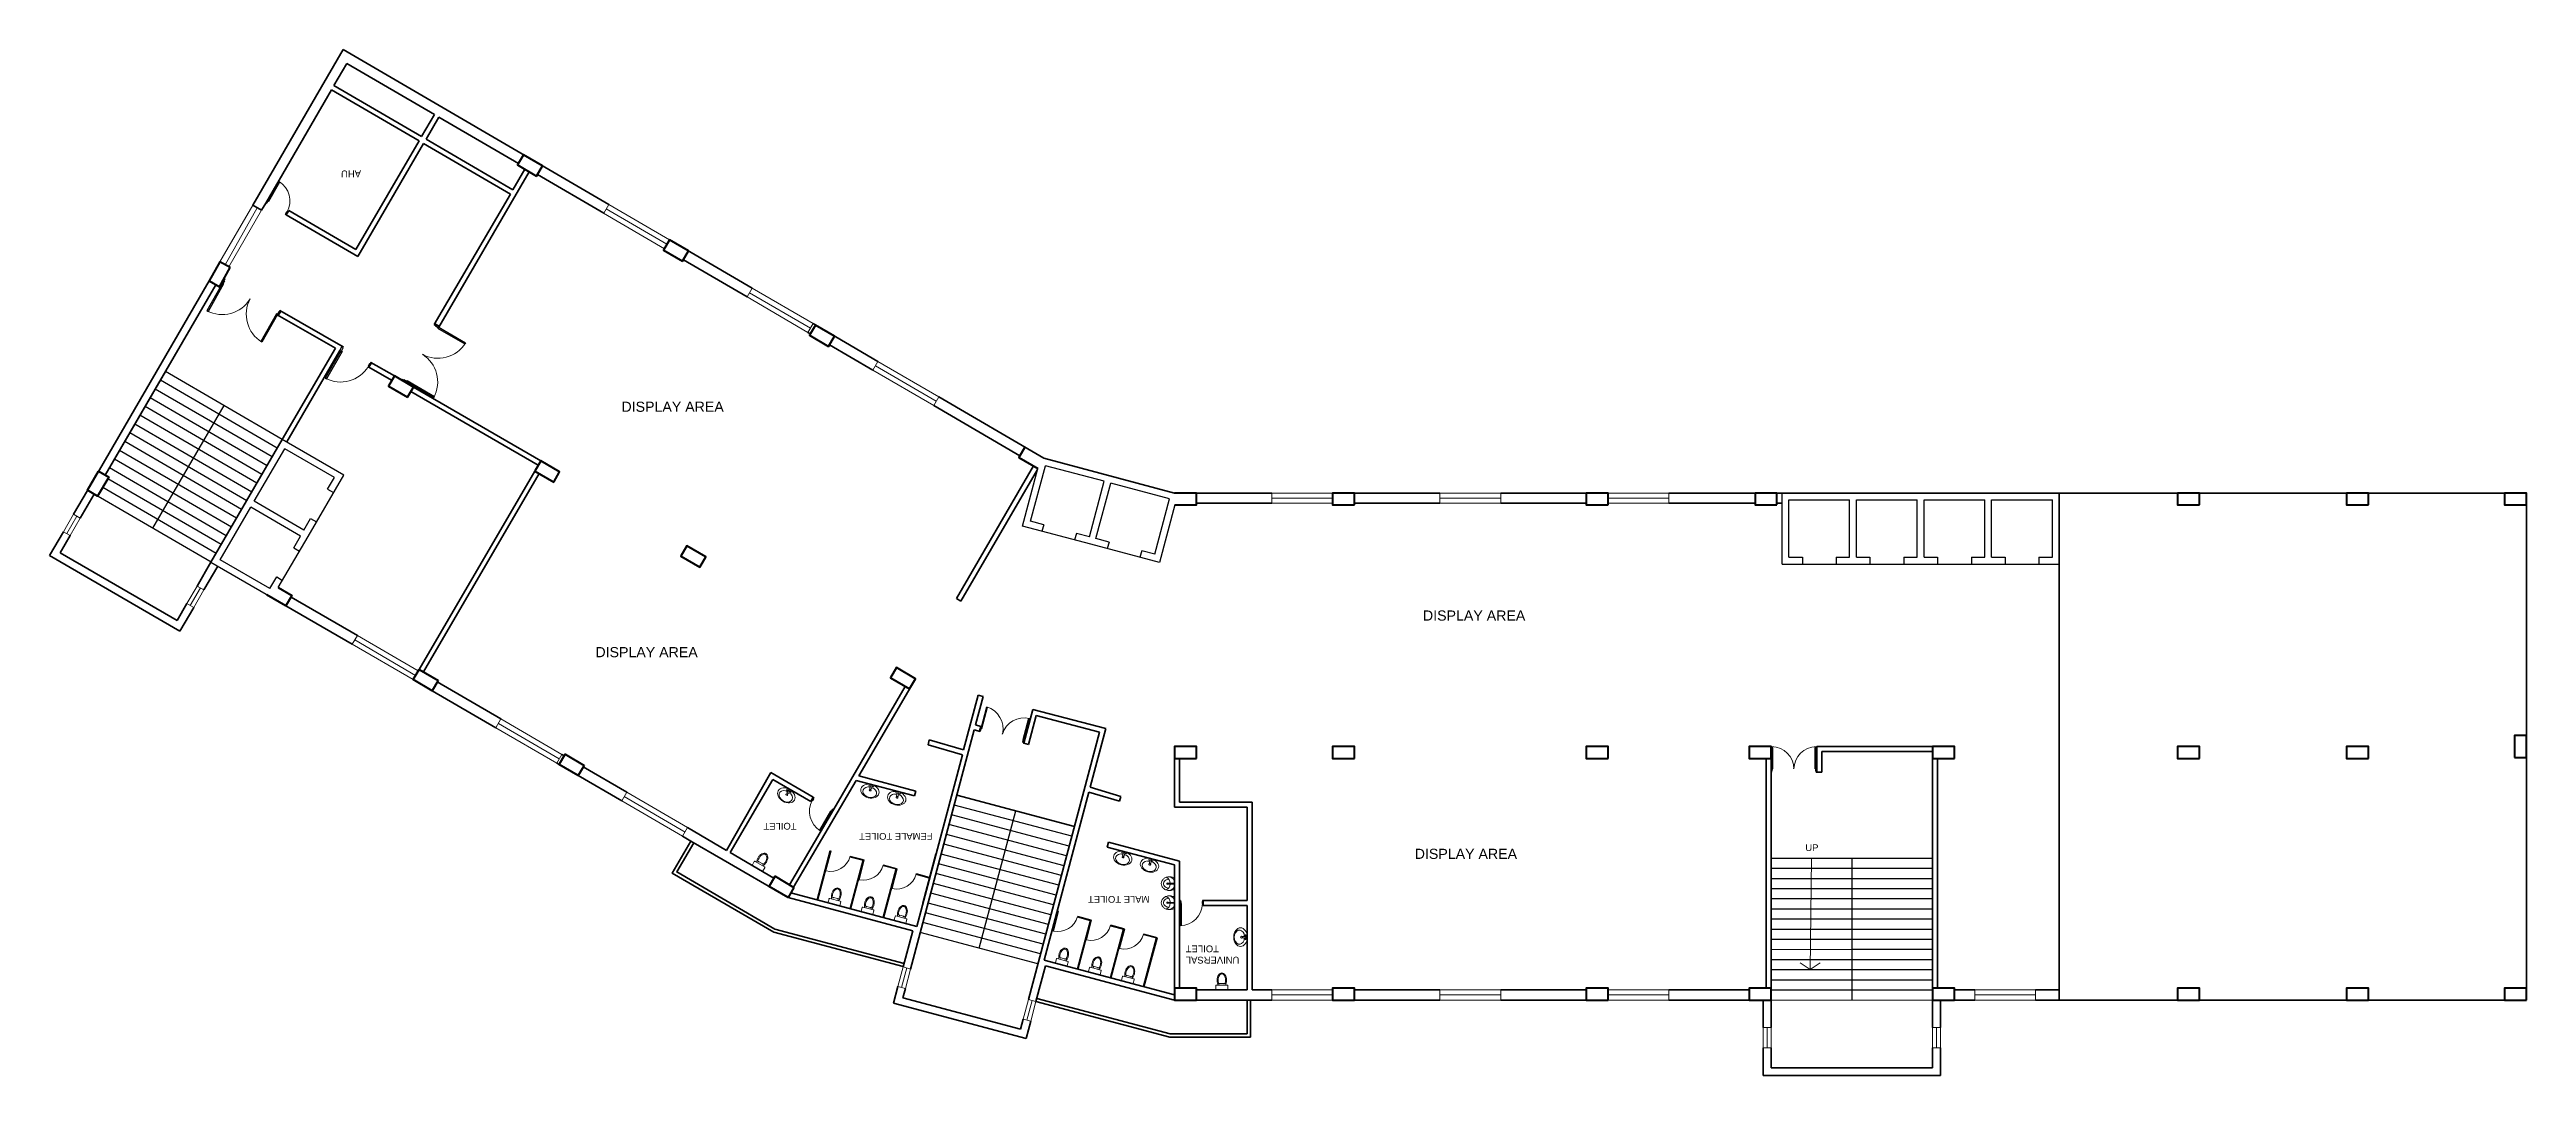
# Model space of a CAD drawing. Header units: millimetres. Extents: x 3079 to 579737, y 1565 to 1161826.
# Drawn here: x 4808 to 78095, y 698492 to 728842 of the extents above; entities that cross this region are included whole.
import ezdxf

# ---------------------------------------------------------------- set-up
doc = ezdxf.new("R2010")
doc.units = ezdxf.units.MM
for name, color, linetype, lineweight in [('1', 7, 'Continuous', 35), ('A_COL', 250, 'Continuous', 40), ('A_ELE1', 250, 'Continuous', 20), ('A_WIN-DOR', 250, 'Continuous', 30), ('DOOR', 250, 'Continuous', 15), ('IG-Area', 250, 'Continuous', 30), ('partition', 253, 'Continuous', 5), ('SILL', 251, 'Continuous', 18), ('TWOWHEELER', 250, 'Continuous', 9), ('WINDOW', 252, 'Continuous', 15)]:
    doc.layers.add(name, color=color, linetype=linetype, lineweight=lineweight)
doc.layers.add('FURNITURE', color=253, linetype='Continuous', lineweight=5, transparency=0.05)
doc.styles.get("Standard").update_dxf_attribs({"font": 'arial.ttf'})

msp = doc.modelspace()

# ---------------------------------------------------------------- linework, layer by layer
for p, q in [((8237, 719318), (6454, 716248)), ((11545, 717049), (8087, 719058)), ((11696, 717308), (8237, 719318)), ((11093, 716271), (7635, 718280)), ((11244, 716530), (7785, 718540)), ((9967, 718313), (7857, 714682)), ((11395, 716790), (7936, 718799)), ((10641, 715493), (7182, 717502)), ((10792, 715752), (7333, 717761)), ((10943, 716011), (7484, 718021)), ((10340, 714974), (6881, 716983)), ((10490, 715233), (7032, 717243)), ((9585, 713676), (11696, 717308)), ((11695, 717307), (10640, 715491)), ((10640, 715491), (11695, 717307)), ((10864, 715477), (11768, 717034)), ((13511, 716252), (11695, 717307)), ((13238, 716180), (11768, 717034)), ((34229, 716750), (34229, 716750)), ((34229, 716750), (34229, 716750)), ((9888, 714196), (6533, 716145)), ((10038, 714455), (6580, 716464)), ((10189, 714714), (6730, 716724)), ((12456, 714436), (13511, 716252)), ((13037, 715834), (13238, 716180)), ((33593, 714746), (34046, 716452)), ((33837, 714888), (34274, 716531)), ((36014, 716068), (34274, 716531)), ((35577, 714425), (36014, 716068)), ((35770, 714374), (36207, 716017)), ((37947, 715554), (36207, 716017)), ((6127, 715686), (5718, 714981)), ((9586, 713677), (6127, 715686)), ((9737, 713936), (6382, 715885)), ((10640, 715491), (9585, 713676)), ((9859, 713748), (10763, 715304)), ((12233, 714450), (10763, 715304)), ((12333, 714623), (10864, 715477)), ((13037, 715834), (13210, 715733)), ((37510, 713911), (37947, 715554)), ((38105, 715372), (37651, 713667)), ((55595, 715722), (60595, 715722)), ((57970, 715722), (56070, 715722)), ((56070, 713622), (56070, 715722)), ((56270, 715522), (58070, 715522)), ((56270, 713822), (56270, 715522)), ((60070, 715722), (57970, 715722)), ((58070, 713822), (58070, 715522)), ((58270, 715522), (60070, 715522)), ((58270, 713822), (58270, 715522)), ((62170, 715722), (60070, 715722)), ((60070, 713822), (60070, 715522)), ((60270, 715522), (62070, 715522)), ((60270, 713822), (60270, 715522)), ((62070, 713822), (62070, 715522)), ((64270, 715722), (62170, 715722)), ((62170, 715722), (64270, 715722)), ((62270, 715522), (64070, 715522)), ((62270, 713822), (62270, 715522)), ((64070, 713822), (64070, 715522)), ((64270, 713622), (64270, 715722)), ((12333, 714623), (12534, 714969)), ((12534, 714969), (12707, 714869)), ((35622, 714206), (33593, 714746)), ((34224, 714785), (33837, 714888)), ((34224, 714785), (34172, 714592)), ((5416, 714462), (5148, 714000)), ((11577, 712923), (12456, 714436)), ((12032, 714104), (12233, 714450)), ((12032, 714104), (12205, 714004)), ((35190, 714528), (35139, 714335)), ((35577, 714425), (35190, 714528)), ((37651, 713667), (35622, 714206)), ((36157, 714271), (35770, 714374)), ((36157, 714271), (36105, 714078)), ((37123, 714014), (37072, 713821)), ((37510, 713911), (37123, 714014)), ((56270, 713822), (56670, 713822)), ((56670, 713822), (56670, 713622)), ((57670, 713822), (58070, 713822)), ((57670, 713822), (57670, 713622)), ((58270, 713822), (58670, 713822)), ((58670, 713822), (58670, 713622)), ((59670, 713822), (60070, 713822)), ((59670, 713822), (59670, 713622)), ((60270, 713822), (60670, 713822)), ((60670, 713822), (60670, 713622)), ((61670, 713822), (62070, 713822)), ((61670, 713822), (61670, 713622)), ((62270, 713822), (62670, 713822)), ((62670, 713822), (62670, 713622)), ((63670, 713822), (64070, 713822)), ((63670, 713822), (63670, 713622)), ((9585, 713676), (11401, 712621)), ((11329, 712894), (9859, 713748)), ((11329, 712894), (11530, 713240)), ((11530, 713240), (11703, 713139)), ((56070, 713622), (57970, 713622)), ((57970, 713622), (60070, 713622)), ((60070, 713622), (62170, 713622)), ((62170, 713622), (64270, 713622)), ((11401, 712621), (11401, 712621)), ((35056, 705566), (31576, 706492)), ((35133, 705856), (31654, 706782)), ((34902, 704987), (31421, 705912)), ((34979, 705276), (31499, 706202)), ((32314, 702260), (33394, 706319)), ((34670, 704117), (31190, 705043)), ((34748, 704407), (31267, 705332)), ((34825, 704697), (31344, 705622)), ((34516, 703537), (31036, 704463)), ((34593, 703827), (31113, 704753)), ((55745, 704922), (60522, 704924)), ((55745, 704622), (58134, 704622)), ((55745, 704322), (58134, 704322)), ((58133, 704923), (58135, 700723)), ((58134, 704622), (60521, 704622)), ((58134, 704322), (60521, 704322)), ((34285, 702667), (30804, 703593)), ((34362, 702957), (30882, 703883)), ((34439, 703247), (30959, 704173)), ((55745, 704022), (58134, 704022)), ((55745, 703722), (58134, 703723)), ((58134, 704022), (60521, 704022)), ((58134, 703723), (60521, 703724)), ((34131, 702087), (30650, 703013)), ((34208, 702377), (30727, 703303)), ((55745, 703422), (58134, 703422)), ((55745, 703122), (58134, 703122)), ((55745, 702822), (58134, 702823)), ((58134, 703422), (60522, 703422)), ((58134, 703122), (60522, 703122)), ((58134, 702823), (60522, 702824)), ((34053, 701797), (30573, 702723)), ((34052, 701798), (30573, 702723)), ((55745, 702522), (58135, 702523)), ((55745, 702222), (58135, 702223)), ((58135, 702523), (60522, 702524)), ((58135, 702223), (60522, 702224)), ((55745, 701922), (58135, 701922)), ((55745, 701622), (58135, 701622)), ((58135, 701922), (60522, 701922)), ((58135, 701622), (60522, 701622)), ((55745, 701322), (58135, 701322)), ((55745, 701022), (58135, 701022)), ((55745, 700722), (60523, 700724)), ((58135, 701322), (60523, 701322)), ((58135, 701022), (60523, 701022))]:
    msp.add_line(p, q)
at = {"layer": '1'}
for p, q in [((13497, 728842), (10822, 724239)), ((21354, 724259), (13497, 728842)), ((13605, 728431), (13223, 727774)), ((15818, 726267), (13223, 727774)), ((16197, 726919), (13605, 728431)), ((13148, 727645), (11205, 724300)), ((15743, 726137), (13148, 727645)), ((16197, 726919), (15818, 726267)), ((16327, 726844), (15948, 726191)), ((18682, 725470), (16327, 726844)), ((15743, 726137), (13875, 722922)), ((15872, 726062), (13929, 722717)), ((18445, 724567), (15872, 726062)), ((18520, 724696), (15948, 726191)), ((19049, 725603), (19049, 725603)), ((19002, 725225), (16322, 720629)), ((18873, 725301), (18520, 724696)), ((19179, 725528), (19179, 725528)), ((21204, 724000), (19244, 725143)), ((10822, 724239), (11082, 724088)), ((11204, 724299), (11082, 724088)), ((11885, 724078), (11810, 723948)), ((13875, 722922), (11885, 724078)), ((18445, 724567), (16192, 720704)), ((13929, 722717), (11810, 723948)), ((25600, 721783), (23152, 723210)), ((25450, 721523), (23561, 722621)), ((9530, 722000), (5928, 715801)), ((9729, 721884), (6454, 716248)), ((9922, 721916), (9894, 721932)), ((9996, 722047), (9968, 722062)), ((13266, 720011), (11548, 720989)), ((11576, 720974), (11650, 721104)), ((13499, 720051), (11623, 721120)), ((16208, 720732), (16338, 720656)), ((27248, 720475), (27320, 720432)), ((29319, 719614), (27398, 720734)), ((11695, 717307), (13266, 720011)), ((11825, 717232), (13396, 719936)), ((13424, 719920), (13396, 719936)), ((29169, 719357), (27883, 720107)), ((14943, 719055), (14237, 719457)), ((15017, 719186), (14312, 719587)), ((15249, 719087), (15233, 719060)), ((15379, 719012), (15362, 718984)), ((15503, 718728), (19265, 716544)), ((15578, 718858), (19340, 716674)), ((30969, 718311), (33520, 716824)), ((34229, 716750), (31117, 718565)), ((34229, 716750), (34229, 716750)), ((38095, 715722), (34229, 716750)), ((15742, 710504), (19164, 716371)), ((15871, 710428), (19293, 716296)), ((33924, 716523), (31643, 712598)), ((34038, 716422), (31773, 712523)), ((5928, 715801), (5519, 715097)), ((6127, 715685), (5718, 714981)), ((6181, 715653), (6181, 715653)), ((38095, 715722), (40970, 715722)), ((38095, 715722), (40970, 715722)), ((38745, 715422), (40970, 715422)), ((42770, 715722), (45945, 715722)), ((42770, 715722), (42795, 715722)), ((43420, 715422), (45945, 715422)), ((47745, 715722), (50920, 715722)), ((47745, 715422), (50270, 715422)), ((50595, 715722), (50295, 715722)), ((50595, 715722), (50920, 715722)), ((52720, 715722), (55270, 715722)), ((52720, 715422), (55270, 715422)), ((55270, 715722), (78095, 715722)), ((55920, 715422), (56070, 715422)), ((64270, 715722), (64270, 700722)), ((78095, 715722), (78095, 700722)), ((78095, 715722), (78095, 700722)), ((5217, 714578), (4808, 713874)), ((4808, 713874), (8663, 711632)), ((5416, 714462), (5123, 713957)), ((5123, 713957), (8580, 711947)), ((9585, 713676), (9176, 712971)), ((9784, 713560), (9374, 712855)), ((8874, 712452), (8580, 711947)), ((13766, 711246), (11804, 712386)), ((13916, 711506), (11955, 712645)), ((31643, 712598), (31773, 712523)), ((9073, 712337), (8663, 711632)), ((28755, 707353), (30431, 710229)), ((16127, 709874), (15986, 709956)), ((18016, 708777), (16127, 709874)), ((18166, 709037), (16278, 710134)), ((28009, 706370), (30125, 710002)), ((32285, 709743), (31854, 708123)), ((32430, 709705), (32205, 708860)), ((32430, 709705), (32285, 709743)), ((32167, 708715), (30285, 701641)), ((32345, 708668), (32167, 708715)), ((32361, 708818), (32205, 708860)), ((32323, 708673), (32361, 708818)), ((33633, 708325), (33897, 709321)), ((33777, 708286), (34004, 709138)), ((36058, 708755), (33897, 709321)), ((35875, 708648), (34004, 709138)), ((35596, 707017), (36058, 708755)), ((20039, 707949), (19966, 707991)), ((31816, 707977), (30465, 702899)), ((30839, 708422), (30801, 708277)), ((31816, 707977), (30801, 708277)), ((31854, 708123), (30839, 708422)), ((33777, 708286), (33633, 708325)), ((35875, 708648), (33770, 700735)), ((38745, 708222), (38095, 708222)), ((55745, 708222), (55745, 701022)), ((60520, 708222), (57100, 708222)), ((57100, 707468), (57100, 708222)), ((60520, 708072), (57250, 708072)), ((57250, 707468), (57250, 708072)), ((19816, 707732), (19888, 707690)), ((20169, 707526), (20450, 707363)), ((20169, 707526), (20169, 707526)), ((20299, 707451), (20299, 707450)), ((21738, 706615), (20451, 707365)), ((20601, 707622), (21888, 706872)), ((24838, 705151), (26151, 707453)), ((24947, 705087), (26206, 707247)), ((26151, 707453), (27404, 706722)), ((26206, 707247), (27329, 706593)), ((26823, 704065), (28674, 707217)), ((28674, 707217), (30399, 706761)), ((28755, 707353), (30437, 706906)), ((38095, 707922), (38095, 706424)), ((38245, 707872), (38245, 706574)), ((55595, 707872), (55595, 701072)), ((57250, 707468), (57100, 707468)), ((60520, 707922), (60523, 701022)), ((60670, 707872), (60673, 701072)), ((27329, 706593), (27404, 706722)), ((30437, 706906), (30399, 706761)), ((35132, 705857), (31654, 706782)), ((34236, 701904), (35557, 706872)), ((36464, 706604), (35557, 706872)), ((36502, 706749), (35596, 707017)), ((36502, 706749), (36464, 706604)), ((38095, 706574), (38095, 706574)), ((38245, 706574), (40395, 706574)), ((40395, 701022), (40395, 706574)), ((23686, 705823), (24838, 705151)), ((26706, 704133), (28009, 706370)), ((28009, 706370), (28009, 706370)), ((38095, 706424), (40245, 706424)), ((40245, 703672), (40245, 706424)), ((23538, 705569), (23784, 705426)), ((23784, 705426), (24735, 704873)), ((24947, 705087), (26243, 704332)), ((26705, 704134), (27606, 705678)), ((27517, 703682), (27903, 705132)), ((27529, 703679), (27915, 705129)), ((27600, 705668), (27600, 705668)), ((27903, 705132), (27915, 705129)), ((27924, 705126), (27936, 705123)), ((30650, 703591), (31034, 705041)), ((36142, 705395), (36103, 705249)), ((36103, 705249), (38095, 704719)), ((36142, 705395), (38245, 704835)), ((27135, 704871), (27136, 704871)), ((28491, 704963), (28878, 704860)), ((28495, 704974), (28893, 704868)), ((28495, 703422), (28878, 704860)), ((28507, 703419), (28893, 704868)), ((28902, 704866), (28914, 704863)), ((29469, 704703), (29856, 704600)), ((29473, 704714), (29871, 704608)), ((29473, 703162), (29856, 704600)), ((29485, 703159), (29871, 704608)), ((30447, 704442), (30450, 704454)), ((30447, 704442), (30834, 704340)), ((30450, 704454), (30837, 704351)), ((38098, 701072), (38095, 704719)), ((38245, 703522), (38245, 704835)), ((26659, 703755), (30349, 702774)), ((26737, 703890), (30465, 702899)), ((26780, 703963), (26781, 703963)), ((38095, 703602), (38095, 703602)), ((38945, 703522), (38945, 703672)), ((38945, 703672), (40245, 703672)), ((34619, 703342), (34649, 703334)), ((34622, 703354), (34664, 703342)), ((34643, 703433), (34643, 703433)), ((34646, 703445), (34646, 703445)), ((35219, 703182), (35606, 703079)), ((35222, 703194), (35621, 703088)), ((35223, 701641), (35606, 703079)), ((35235, 701638), (35621, 703088)), ((36197, 702922), (36584, 702819)), ((36200, 702934), (36599, 702828)), ((36201, 701381), (36584, 702819)), ((36213, 701378), (36599, 702828)), ((38095, 703452), (38095, 703452)), ((38245, 701072), (38245, 703522)), ((38945, 703522), (40245, 703522)), ((40245, 701022), (40245, 703522)), ((30349, 702774), (30063, 701701)), ((37175, 702662), (37562, 702559)), ((37178, 702674), (37577, 702568)), ((37179, 701121), (37562, 702559)), ((37191, 701118), (37577, 702568)), ((34275, 701739), (33992, 700676)), ((34236, 701904), (38095, 700877)), ((34275, 701739), (38095, 700722)), ((29909, 701121), (29778, 700627)), ((33702, 699584), (29778, 700627)), ((30131, 701062), (30059, 700790)), ((33538, 699865), (30059, 700790)), ((33992, 700676), (37954, 699622)), ((34018, 700772), (37967, 699722)), ((40345, 700722), (38095, 700722)), ((40245, 700722), (38095, 700722)), ((38245, 700722), (38245, 700722)), ((40245, 701022), (38745, 701022)), ((40245, 699722), (40245, 700722)), ((40345, 699622), (40345, 700722)), ((40970, 700722), (40345, 700722)), ((40970, 701022), (40395, 701022)), ((45945, 701022), (43420, 701022)), ((45945, 700722), (43420, 700722)), ((50270, 701022), (47745, 701022)), ((50270, 701022), (47745, 701022)), ((47745, 700722), (50270, 700722)), ((50920, 700722), (50270, 700722)), ((50920, 701022), (50920, 701022)), ((50920, 701022), (50920, 701022)), ((55095, 701022), (52720, 701022)), ((55095, 701022), (52720, 701022)), ((52720, 700722), (55095, 700722)), ((55745, 700722), (55515, 700722)), ((55515, 700722), (55515, 699907)), ((55515, 699907), (55515, 700722)), ((55745, 700722), (55745, 699907)), ((60523, 700722), (60523, 699907)), ((60753, 700722), (60753, 699907)), ((61772, 701022), (61173, 701022)), ((61173, 701022), (61772, 701022)), ((61772, 700722), (61173, 700722)), ((64270, 701022), (63572, 701022)), ((63572, 701022), (64270, 701022)), ((63572, 700722), (64270, 700722)), ((78095, 700722), (64270, 700722)), ((33615, 700155), (33538, 699865)), ((33838, 700096), (33702, 699584)), ((40345, 699622), (37954, 699622)), ((40245, 699722), (37967, 699722)), ((55515, 699307), (55515, 698492)), ((55515, 698657), (55515, 699307)), ((55745, 699307), (55745, 698722)), ((60523, 699307), (60523, 698722)), ((60753, 699307), (60753, 698492)), ((55515, 698492), (60753, 698492)), ((55745, 698722), (60523, 698722))]:
    msp.add_line(p, q, dxfattribs=at)
for points in [[(23784, 705426), (23232, 704474), (26234, 702730), (30066, 701711)], [(23871, 705375), (23368, 704511), (26272, 702823), (30092, 701807)], [(24735, 704873), (24735, 704873), (26645, 703763)]]:
    msp.add_lwpolyline(points, dxfattribs=at)
at = {"layer": 'A_COL'}
for points in [[(19218, 725099), (19395, 725402), (18833, 725729), (18657, 725427)], [(23538, 722580), (23714, 722883), (23152, 723210), (22976, 722908)], [(10155, 722389), (9851, 722563), (9529, 721998), (9833, 721825)], [(27857, 720061), (28033, 720364), (27471, 720691), (27295, 720389)], [(15402, 718556), (15578, 718858), (15017, 719186), (14840, 718883)], [(6255, 716364), (6558, 716188), (6231, 715626), (5929, 715802)], [(19725, 716044), (19901, 716346), (19340, 716674), (19164, 716371)], [(43420, 715372), (43420, 715722), (42770, 715722), (42770, 715372)], [(50920, 715372), (50920, 715722), (50270, 715722), (50270, 715372)], [(55920, 715372), (55920, 715722), (55270, 715722), (55270, 715372)], [(68420, 715372), (68420, 715722), (67770, 715722), (67770, 715372)], [(73420, 715372), (73420, 715722), (72770, 715722), (72770, 715372)], [(78095, 715372), (78095, 715722), (77445, 715722), (77445, 715372)], [(24049, 713532), (24225, 713834), (23663, 714161), (23487, 713859)], [(16303, 710176), (16127, 709874), (15565, 710202), (15742, 710504)], [(30254, 709927), (30431, 710229), (29869, 710556), (29693, 710254)], [(20626, 707665), (20450, 707362), (19888, 707690), (20064, 707992)], [(38745, 707872), (38745, 708222), (38095, 708222), (38095, 707872)], [(43420, 707872), (43420, 708222), (42770, 708222), (42770, 707872)], [(50920, 707872), (50920, 708222), (50270, 708222), (50270, 707872)], [(55745, 707872), (55745, 708222), (55095, 708222), (55095, 707872)], [(61170, 707872), (61170, 708222), (60520, 708222), (60520, 707872)], [(68422, 707872), (68422, 708222), (67772, 708222), (67772, 707872)], [(73420, 707872), (73420, 708222), (72770, 708222), (72770, 707872)], [(77745, 707897), (78095, 707897), (78095, 708547), (77745, 708547)], [(26835, 704057), (26659, 703755), (26098, 704083), (26274, 704385)], [(38745, 700722), (38745, 701072), (38095, 701072), (38095, 700722)], [(43420, 700722), (43420, 701072), (42770, 701072), (42770, 700722)], [(50920, 700722), (50920, 701072), (50270, 701072), (50270, 700722)], [(55745, 700722), (55745, 701072), (55095, 701072), (55095, 700722)], [(61173, 700722), (61173, 701072), (60523, 701072), (60523, 700722)], [(68420, 700722), (68420, 701072), (67770, 701072), (67770, 700722)], [(73420, 700722), (73420, 701072), (72770, 701072), (72770, 700722)], [(78095, 700722), (78095, 701072), (77445, 701072), (77445, 700722)]]:
    msp.add_lwpolyline(points, close=True, dxfattribs=at)
for points in [[(33668, 717078), (33491, 716775), (34046, 716452)], [(34229, 716750), (34229, 716750)], [(38105, 715372), (38745, 715372), (38745, 715722), (38095, 715722)], [(11577, 712923), (11980, 712688), (11804, 712386), (11242, 712713)]]:
    msp.add_lwpolyline(points, dxfattribs=at)
at = {"layer": 'A_ELE1', "transparency": 33554687}
for centre, radius, start, end in [((11244, 724364), 676, 331.58457, 58.10036), ((9917, 721967), 966, 242.06647, 328.58227), ((11595, 721012), 966, 152.06668, 238.58243), ((11595, 721012), 966, 152.06664, 152.06668), ((16300, 720675), 966, 241.49307, 328.00883), ((15327, 719008), 966, 331.49287, 58.00866), ((16300, 720675), 966, 241.49303, 241.49307), ((13420, 719972), 966, 242.06647, 328.58227), ((32344, 708746), 676, 346.84668, 73.36248), ((33650, 708398), 676, 76.84654, 163.36234), ((55747, 707544), 676, 1.74219, 88.25798), ((57098, 707544), 676, 91.74205, 178.25784), ((27969, 706305), 676, 151.51862, 238.03441), ((38247, 703596), 676, 271.74202, 358.25781)]:
    msp.add_arc(centre, radius, start, end, dxfattribs=at)
at = {"layer": 'A_WIN-DOR', "transparency": 33554687}
for p, q in [((11272, 724371), (11601, 724938)), ((11294, 724359), (11623, 724925)), ((11257, 724391), (11205, 724300)), ((11224, 724288), (11240, 724316)), ((11240, 724316), (11248, 724311)), ((11248, 724311), (11281, 724367)), ((11277, 724379), (11257, 724391)), ((11277, 724379), (11288, 724399)), ((11790, 723959), (11807, 723987)), ((11798, 723992), (11830, 724047)), ((11807, 723987), (11798, 723992)), ((11839, 724042), (11843, 724050)), ((11843, 724050), (11863, 724039)), ((9928, 721927), (9465, 721114)), ((9960, 721909), (9497, 721097)), ((9894, 721932), (9968, 722062)), ((9922, 721916), (9894, 721932)), ((9922, 721916), (9906, 721888)), ((9985, 722000), (9940, 721921)), ((9968, 722062), (9996, 722047)), ((9996, 722047), (9973, 722007)), ((9973, 722007), (9985, 722000)), ((10741, 721464), (10741, 721464)), ((10741, 721464), (10741, 721464)), ((11523, 721019), (11060, 720206)), ((11555, 721001), (11091, 720187)), ((11548, 720989), (11532, 720961)), ((11588, 721087), (11543, 721007)), ((11548, 720989), (11576, 720974)), ((11576, 720974), (11650, 721104)), ((11600, 721080), (11588, 721087)), ((11623, 721120), (11600, 721080)), ((11650, 721104), (11623, 721120)), ((16208, 720732), (16192, 720704)), ((16192, 720704), (16231, 720681)), ((16338, 720656), (16208, 720732)), ((16231, 720681), (16225, 720669)), ((16225, 720669), (16304, 720623)), ((16292, 720604), (17100, 720133)), ((16310, 720635), (17119, 720164)), ((16322, 720629), (16338, 720656)), ((16322, 720629), (16350, 720612)), ((13431, 719932), (12967, 719118)), ((13462, 719913), (12999, 719101)), ((13396, 719936), (13471, 720067)), ((13424, 719920), (13396, 719936)), ((13424, 719920), (13408, 719892)), ((13488, 720004), (13443, 719925)), ((13471, 720067), (13499, 720051)), ((13499, 720051), (13476, 720011)), ((13476, 720011), (13488, 720004)), ((15839, 719827), (15839, 719827)), ((15839, 719827), (15839, 719827)), ((14277, 719554), (14232, 719475)), ((14244, 719468), (14237, 719457)), ((14237, 719457), (14265, 719441)), ((14265, 719441), (14340, 719571)), ((14289, 719548), (14277, 719554)), ((14312, 719587), (14289, 719548)), ((15233, 719060), (15249, 719087)), ((15362, 718984), (15233, 719060)), ((15249, 719087), (15288, 719064)), ((15288, 719064), (15295, 719076)), ((15295, 719076), (15374, 719030)), ((15379, 719012), (15362, 718984)), ((15367, 719018), (16176, 718547)), ((15379, 719012), (15407, 718995)), ((15386, 719050), (16194, 718579)), ((32350, 708775), (32323, 708673)), ((32345, 708668), (32353, 708699)), ((32371, 708769), (32350, 708775)), ((32353, 708699), (32362, 708696)), ((32362, 708696), (32378, 708758)), ((32369, 708760), (32538, 709394)), ((32371, 708769), (32377, 708791)), ((32394, 708754), (32562, 709386)), ((33611, 708430), (33779, 709063)), ((33636, 708424), (33804, 709057)), ((33002, 708592), (33005, 708601)), ((33002, 708592), (33002, 708592)), ((33005, 708601), (33005, 708601)), ((33610, 708364), (33626, 708426)), ((33619, 708362), (33610, 708364)), ((33611, 708331), (33619, 708362)), ((33660, 708426), (33633, 708325)), ((33638, 708432), (33644, 708454)), ((33638, 708432), (33660, 708426)), ((55767, 707564), (55767, 708220)), ((55793, 707564), (55793, 708219)), ((57052, 707564), (57052, 708219)), ((57078, 707564), (57078, 708220)), ((55745, 707573), (55745, 707468)), ((55767, 707573), (55745, 707573)), ((55767, 707573), (55767, 707596)), ((55767, 707468), (55767, 707500)), ((55767, 707500), (55777, 707500)), ((55777, 707500), (55777, 707564)), ((56423, 707564), (56423, 707573)), ((56423, 707573), (56423, 707573)), ((56423, 707564), (56423, 707564)), ((57068, 707500), (57068, 707564)), ((57078, 707500), (57068, 707500)), ((57078, 707573), (57078, 707596)), ((57078, 707573), (57100, 707573)), ((57078, 707468), (57078, 707500)), ((57100, 707573), (57100, 707468)), ((27370, 706620), (27351, 706631)), ((27375, 706628), (27370, 706620)), ((27415, 706678), (27383, 706623)), ((27423, 706711), (27407, 706683)), ((27407, 706683), (27415, 706678)), ((27919, 706311), (27589, 705745)), ((27941, 706298), (27611, 705732)), ((27937, 706290), (27925, 706270)), ((27965, 706358), (27933, 706303)), ((27937, 706290), (27956, 706279)), ((27956, 706279), (28009, 706370)), ((27973, 706353), (27965, 706358)), ((27989, 706381), (27973, 706353)), ((38245, 703567), (38245, 703672)), ((38267, 703567), (38245, 703567)), ((38267, 703672), (38267, 703640)), ((38267, 703640), (38277, 703640)), ((38267, 703576), (38267, 702921)), ((38267, 703567), (38267, 703544)), ((38277, 703640), (38277, 703576)), ((38293, 703576), (38293, 702921)), ((38922, 703640), (38913, 703640)), ((38913, 703640), (38913, 703576)), ((38922, 703672), (38922, 703640)), ((38922, 703576), (38922, 703567)), ((38922, 703567), (38945, 703567))]:
    msp.add_line(p, q, dxfattribs=at)
at = {"layer": 'A_WIN-DOR'}
for p, q in [((11224, 724288), (11205, 724300)), ((11810, 723948), (11790, 723959)), ((11863, 724039), (11810, 723948)), ((9465, 721114), (9497, 721097)), ((11091, 720187), (11060, 720206)), ((17119, 720164), (17100, 720133)), ((12967, 719118), (12999, 719101)), ((14340, 719571), (14312, 719587)), ((16176, 718547), (16194, 718579)), ((32345, 708668), (32323, 708673)), ((33611, 708331), (33633, 708325)), ((55767, 707468), (55745, 707468)), ((57078, 707468), (57100, 707468)), ((27351, 706631), (27404, 706722)), ((27404, 706722), (27423, 706711)), ((27989, 706381), (28009, 706370)), ((38267, 703672), (38245, 703672)), ((38945, 703672), (38922, 703672)), ((38945, 703567), (38945, 703672))]:
    msp.add_line(p, q, dxfattribs=at)
at = {"layer": 'A_WIN-DOR', "transparency": 33554687}
for points in [[(11272, 724371), (11294, 724359)], [(11839, 724042), (11830, 724047)], [(9928, 721927), (9960, 721909)], [(10741, 721464), (10741, 721464)], [(11555, 721001), (11523, 721019)], [(16310, 720635), (16292, 720604)], [(13431, 719932), (13462, 719913)], [(15839, 719827), (15839, 719827)], [(14244, 719468), (14232, 719475)], [(15367, 719018), (15386, 719050)], [(32369, 708760), (32394, 708754)], [(33002, 708592), (33002, 708592)], [(33636, 708424), (33611, 708430)], [(55767, 707564), (55793, 707564)], [(56423, 707564), (56423, 707564)], [(57078, 707564), (57052, 707564)], [(27375, 706628), (27383, 706623)], [(27941, 706298), (27919, 706311)], [(38267, 703576), (38293, 703576)], [(38922, 703576), (38913, 703576)]]:
    msp.add_lwpolyline(points, dxfattribs=at)
at = {"layer": 'DOOR'}
for p, q in [((27924, 705126), (27770, 704546)), ((27936, 705123), (27782, 704543)), ((27924, 705126), (27936, 705123)), ((27770, 704546), (27782, 704543)), ((28902, 704866), (28748, 704286)), ((28748, 704286), (28760, 704283)), ((28914, 704863), (28760, 704283)), ((28902, 704866), (28914, 704863)), ((29879, 704601), (29725, 704022)), ((29891, 704598), (29737, 704018)), ((29879, 704601), (29891, 704598)), ((29725, 704022), (29737, 704018)), ((34652, 703346), (34498, 702766)), ((34664, 703342), (34510, 702763)), ((34652, 703346), (34664, 703342)), ((35630, 703085), (35476, 702506)), ((35642, 703082), (35488, 702502)), ((35630, 703085), (35642, 703082)), ((36608, 702825), (36454, 702245)), ((36620, 702822), (36466, 702242)), ((36608, 702825), (36620, 702822)), ((34498, 702766), (34510, 702763)), ((35476, 702506), (35488, 702502)), ((36454, 702245), (36466, 702242))]:
    msp.add_line(p, q, dxfattribs=at)
at = {"layer": 'FURNITURE'}
for p, q in [((26642, 706879), (26581, 706915)), ((26618, 706927), (26632, 706952)), ((26657, 706904), (26618, 706927)), ((26668, 706922), (26624, 706847)), ((26632, 706952), (26749, 706883)), ((26706, 706900), (26662, 706825)), ((26706, 706900), (26668, 706922)), ((26742, 706821), (26681, 706857)), ((26735, 706859), (26695, 706882)), ((26749, 706883), (26735, 706859)), ((29089, 707011), (29020, 707029)), ((29052, 707051), (29059, 707077)), ((29096, 707039), (29052, 707051)), ((29059, 707077), (29190, 707043)), ((29102, 707059), (29079, 706975)), ((29144, 707047), (29102, 707059)), ((29144, 707047), (29122, 706963)), ((29201, 706981), (29131, 706999)), ((29183, 707016), (29139, 707027)), ((29190, 707043), (29183, 707016)), ((29880, 706800), (29811, 706818)), ((29844, 706840), (29851, 706867)), ((29888, 706828), (29844, 706840)), ((29851, 706867), (29982, 706832)), ((29893, 706848), (29871, 706764)), ((29936, 706837), (29893, 706848)), ((29936, 706837), (29913, 706753)), ((29992, 706770), (29923, 706789)), ((29975, 706805), (29931, 706817)), ((29982, 706832), (29975, 706805)), ((36569, 705029), (36500, 705047)), ((36532, 705069), (36539, 705096)), ((36576, 705057), (36532, 705069)), ((36539, 705096), (36670, 705061)), ((36582, 705077), (36559, 704993)), ((36624, 705066), (36582, 705077)), ((36624, 705066), (36602, 704981)), ((36681, 704999), (36612, 705017)), ((36663, 705034), (36619, 705046)), ((36670, 705061), (36663, 705034)), ((25658, 704818), (25604, 704725)), ((25611, 704700), (25890, 704537)), ((25963, 704661), (25683, 704825)), ((25931, 704738), (25766, 704835)), ((25781, 704808), (25789, 704822)), ((25787, 704804), (25781, 704808)), ((25795, 704818), (25787, 704804)), ((25789, 704822), (25795, 704818)), ((25902, 704755), (25894, 704741)), ((25894, 704741), (25900, 704738)), ((25900, 704738), (25908, 704752)), ((25908, 704752), (25902, 704755)), ((25915, 704544), (25969, 704637)), ((37360, 704818), (37291, 704836)), ((37324, 704858), (37331, 704885)), ((37368, 704846), (37324, 704858)), ((37331, 704885), (37462, 704850)), ((37373, 704866), (37351, 704782)), ((37416, 704855), (37373, 704866)), ((37416, 704855), (37394, 704771)), ((37472, 704788), (37403, 704807)), ((37455, 704823), (37411, 704835)), ((37462, 704850), (37455, 704823)), ((38085, 704342), (38085, 703992)), ((27871, 703718), (27843, 703614)), ((27856, 703592), (28169, 703509)), ((28206, 703648), (27893, 703731)), ((28155, 703714), (27970, 703763)), ((27991, 703740), (27996, 703756)), ((27998, 703739), (27991, 703740)), ((27996, 703756), (28002, 703754)), ((28002, 703754), (27998, 703739)), ((28122, 703722), (28118, 703707)), ((28118, 703707), (28125, 703705)), ((28129, 703721), (28122, 703722)), ((28125, 703705), (28129, 703721)), ((28191, 703522), (28219, 703626)), ((37969, 704178), (37909, 704178)), ((37969, 704155), (37909, 704155)), ((37969, 703613), (37909, 703613)), ((37969, 703590), (37909, 703590)), ((38085, 704178), (37987, 704178)), ((37987, 704171), (37987, 704171)), ((37987, 704162), (37987, 704162)), ((38085, 703614), (37987, 703613)), ((37987, 703606), (37987, 703606)), ((37987, 703597), (37987, 703597)), ((38085, 704178), (37988, 704178)), ((38085, 704155), (37988, 704155)), ((38085, 704155), (37988, 704155)), ((38085, 703614), (37988, 703613)), ((38085, 703590), (37988, 703590)), ((38085, 703590), (37988, 703590)), ((38095, 704172), (38085, 704172)), ((38095, 704162), (38085, 704162)), ((38085, 703777), (38085, 703427)), ((38095, 703607), (38085, 703607)), ((38095, 703597), (38085, 703597)), ((38095, 704172), (38095, 704162)), ((38095, 703607), (38095, 703597)), ((28849, 703458), (28821, 703354)), ((28834, 703332), (29147, 703249)), ((29184, 703388), (28871, 703471)), ((29133, 703454), (28948, 703503)), ((28969, 703480), (28974, 703496)), ((28976, 703479), (28969, 703480)), ((28974, 703496), (28980, 703494)), ((28980, 703494), (28976, 703479)), ((29100, 703462), (29096, 703447)), ((29096, 703447), (29103, 703445)), ((29107, 703460), (29100, 703462)), ((29103, 703445), (29107, 703460)), ((29169, 703261), (29197, 703366)), ((29827, 703198), (29799, 703094)), ((29812, 703072), (30125, 702988)), ((30162, 703128), (29849, 703211)), ((30111, 703193), (29926, 703243)), ((29947, 703220), (29952, 703236)), ((29954, 703218), (29947, 703220)), ((29952, 703236), (29958, 703234)), ((29958, 703234), (29954, 703218)), ((30078, 703202), (30074, 703186)), ((30074, 703186), (30081, 703185)), ((30085, 703200), (30078, 703202)), ((30081, 703185), (30085, 703200)), ((30147, 703001), (30175, 703106)), ((40201, 702605), (40114, 702605)), ((40201, 702561), (40114, 702561)), ((40151, 702605), (40151, 702677)), ((40151, 702490), (40151, 702561)), ((40180, 702605), (40180, 702651)), ((40180, 702651), (40208, 702651)), ((40180, 702515), (40180, 702561)), ((40208, 702515), (40180, 702515)), ((40201, 702561), (40201, 702605)), ((40208, 702651), (40208, 702515)), ((34599, 701938), (34571, 701834)), ((34584, 701812), (34897, 701728)), ((34934, 701867), (34621, 701951)), ((34883, 701933), (34698, 701982)), ((34719, 701960), (34723, 701976)), ((34726, 701958), (34719, 701960)), ((34723, 701976), (34730, 701974)), ((34730, 701974), (34726, 701958)), ((34850, 701942), (34846, 701926)), ((34846, 701926), (34853, 701924)), ((34857, 701940), (34850, 701942)), ((34853, 701924), (34857, 701940)), ((34919, 701741), (34947, 701845)), ((35577, 701678), (35549, 701573)), ((35562, 701551), (35875, 701468)), ((35912, 701607), (35599, 701691)), ((35861, 701673), (35676, 701722)), ((35697, 701700), (35701, 701716)), ((35704, 701698), (35697, 701700)), ((35701, 701716), (35708, 701714)), ((35708, 701714), (35704, 701698)), ((35828, 701682), (35824, 701666)), ((35824, 701666), (35831, 701664)), ((35835, 701680), (35828, 701682)), ((35831, 701664), (35835, 701680)), ((35897, 701481), (35925, 701585)), ((36555, 701418), (36527, 701313)), ((36890, 701347), (36577, 701430)), ((36839, 701413), (36654, 701462)), ((36675, 701440), (36679, 701455)), ((36682, 701438), (36675, 701440)), ((36679, 701455), (36686, 701454)), ((36686, 701454), (36682, 701438)), ((36806, 701422), (36802, 701406)), ((36802, 701406), (36809, 701404)), ((36813, 701420), (36806, 701422)), ((36809, 701404), (36813, 701420)), ((36540, 701291), (36853, 701208)), ((36875, 701221), (36903, 701325)), ((39315, 701148), (39315, 701040)), ((39657, 701166), (39333, 701166)), ((39333, 701022), (39657, 701022)), ((39590, 701216), (39399, 701216)), ((39426, 701200), (39426, 701216)), ((39426, 701216), (39433, 701216)), ((39433, 701200), (39426, 701200)), ((39433, 701216), (39433, 701200)), ((39557, 701216), (39557, 701200)), ((39564, 701216), (39557, 701216)), ((39557, 701200), (39564, 701200)), ((39564, 701200), (39564, 701216)), ((39675, 701040), (39675, 701148))]:
    msp.add_line(p, q, dxfattribs=at)
for centre, radius in [((37888, 704166), 23.7), ((37888, 703602), 23.7), ((37978, 704166), 14.9), ((37978, 703601), 14.9)]:
    msp.add_circle(centre, radius, dxfattribs=at)
for centre, radius, start, end in [((25992, 704841), 233, 116.71652, 134.67493), ((25992, 704841), 204, 116.71652, 134.67493), ((25960, 704904), 162, 92.24784, 116.71652), ((25960, 704904), 134, 92.24784, 116.71652), ((25957, 704974), 93.1, 59.74807, 92.24784), ((25957, 704974), 64.3, 59.74807, 92.24784), ((25957, 704974), 64.3, 27.24829, 59.74807), ((25957, 704974), 93.1, 27.24829, 59.74807), ((25620, 704716), 18, 149.74807, 239.74807), ((25674, 704809), 18, 59.74807, 149.74807), ((25966, 704798), 233, 164.8212, 180.65149), ((26060, 704773), 330, 149.74807, 164.8212), ((25966, 704798), 204, 164.8212, 169.57209), ((26060, 704773), 301, 149.74807, 164.8212), ((26060, 704773), 330, 134.67493, 149.74807), ((26060, 704773), 301, 134.67493, 149.74807), ((25899, 704553), 18, 239.74807, 329.74807), ((25800, 704895), 233, 298.84464, 314.67493), ((25800, 704895), 204, 309.92404, 314.67493), ((25732, 704964), 301, 314.67493, 329.74807), ((25954, 704646), 18, 329.74807, 59.74807), ((25732, 704964), 330, 314.67493, 329.74807), ((25732, 704964), 301, 329.74807, 344.8212), ((25896, 704942), 134, 2.77961, 27.24829), ((25732, 704964), 330, 329.74807, 344.8212), ((25825, 704938), 204, 344.8212, 2.77961), ((25896, 704942), 162, 2.77961, 27.24829), ((25825, 704938), 233, 344.8212, 2.77961), ((37910, 704150), 210, 130.20272, 153.89958), ((37931, 704125), 243, 109.31122, 130.20272), ((37931, 704125), 178, 109.31122, 130.20272), ((37770, 704171), 199, 2.26305, 66.69199), ((37945, 704085), 285, 90.04768, 109.31122), ((37945, 704085), 220, 97.0617, 109.31122), ((37898, 704140), 229, 35.51972, 83.89207), ((37945, 704085), 285, 70.78414, 90.04768), ((37923, 703850), 517, 71.83917, 77.08142), ((27860, 703609), 18, 165.1045, 255.1045), ((27888, 703714), 18, 75.1045, 165.1045), ((28270, 703781), 330, 165.1045, 180.17764), ((28173, 703780), 233, 180.17764, 196.00792), ((28270, 703781), 330, 150.03136, 165.1045), ((28270, 703781), 301, 165.1045, 180.17764), ((28173, 703780), 204, 180.17764, 184.92852), ((28270, 703781), 301, 150.03136, 165.1045), ((28186, 703829), 233, 132.07295, 150.03136), ((28186, 703829), 204, 132.07295, 150.03136), ((28139, 703881), 162, 107.60427, 132.07295), ((28139, 703881), 134, 107.60427, 132.07295), ((28118, 703947), 93.1, 75.1045, 107.60427), ((28118, 703947), 64.3, 75.1045, 107.60427), ((28118, 703947), 64.3, 42.60472, 75.1045), ((28118, 703947), 93.1, 42.60472, 75.1045), ((27987, 703830), 233, 314.20107, 330.03136), ((27987, 703830), 204, 325.28047, 330.03136), ((27903, 703878), 301, 330.03136, 345.1045), ((28067, 703901), 134, 18.13605, 42.60472), ((28067, 703901), 162, 18.13605, 42.60472), ((27903, 703878), 330, 330.03136, 345.1045), ((28000, 703879), 204, 0.17764, 18.13605), ((27903, 703878), 301, 345.1045, 0.17764), ((28201, 703631), 18, 345.1045, 75.1045), ((28000, 703879), 233, 0.17764, 18.13605), ((27903, 703878), 330, 345.1045, 0.17764), ((29248, 703521), 330, 165.1045, 180.17764), ((29248, 703521), 330, 150.03136, 165.1045), ((29248, 703521), 301, 165.1045, 180.17764), ((29248, 703521), 301, 150.03136, 165.1045), ((29164, 703569), 233, 132.07295, 150.03136), ((29164, 703569), 204, 132.07295, 150.03136), ((29117, 703621), 162, 107.60427, 132.07295), ((29117, 703621), 134, 107.60427, 132.07295), ((29096, 703687), 93.1, 75.1045, 107.60427), ((29096, 703687), 64.3, 75.1045, 107.60427), ((29096, 703687), 64.3, 42.60472, 75.1045), ((29096, 703687), 93.1, 42.60472, 75.1045), ((29045, 703640), 134, 18.13605, 42.60472), ((29045, 703640), 162, 18.13605, 42.60472), ((28978, 703618), 204, 0.17764, 18.13605), ((28881, 703618), 301, 345.1045, 0.17764), ((28978, 703618), 233, 0.17764, 18.13605), ((28881, 703618), 330, 345.1045, 0.17764), ((37876, 704166), 173, 153.89958, 180.04768), ((37876, 704166), 173, 180.04768, 206.19578), ((37876, 703602), 173, 153.89958, 180.04768), ((37876, 703602), 173, 180.04768, 206.19578), ((37910, 704183), 210, 206.19578, 229.89264), ((37910, 703585), 210, 130.20272, 153.89958), ((37876, 704166), 108, 153.89958, 180.04768), ((37876, 704166), 108, 180.04768, 206.19578), ((37876, 703602), 108, 153.89958, 180.04768), ((37876, 703602), 108, 180.04768, 206.19578), ((37931, 704208), 243, 229.89264, 250.78414), ((37931, 703560), 243, 109.31122, 130.20272), ((37910, 704150), 145, 130.20272, 153.89958), ((37910, 704183), 145, 206.19578, 229.89264), ((37910, 703585), 145, 130.20272, 153.89958), ((37910, 703618), 145, 206.19578, 229.89264), ((37931, 704208), 178, 229.89264, 250.78414), ((37931, 703560), 178, 109.31122, 130.20272), ((37770, 704162), 199, 293.40337, 357.83231), ((37770, 703606), 199, 2.26305, 66.69199), ((37770, 703597), 199, 293.40337, 357.83231), ((37945, 704248), 285, 250.78414, 270.04768), ((37945, 703520), 285, 90.04768, 109.31122), ((37945, 704248), 220, 250.78414, 263.03366), ((37945, 703520), 220, 97.0617, 109.31122), ((37888, 704166), 14.1, 90.04768, 270.04768), ((37888, 703602), 14.1, 90.04768, 270.04768), ((37888, 704166), 14.1, 270.04768, 90.04768), ((37888, 703602), 14.1, 270.04768, 90.04768), ((37898, 704192), 229, 274.88687, 324.67251), ((37898, 703575), 229, 35.51972, 83.89207), ((37945, 704248), 285, 270.04768, 289.31122), ((37945, 703520), 285, 70.78414, 90.04768), ((37978, 704167), 10, 90.04768, 270.04768), ((37978, 704166), 10, 90.04768, 270.04768), ((37978, 703602), 10, 90.04768, 270.04768), ((37978, 703601), 10, 90.04768, 270.04768), ((37978, 704167), 10, 270.04768, 90.04768), ((37978, 704166), 10, 270.04768, 90.04768), ((37978, 703602), 10, 270.04768, 90.04768), ((37978, 703601), 10, 270.04768, 90.04768), ((37923, 704483), 517, 283.01394, 288.25618), ((37923, 703285), 517, 71.83917, 77.08142), ((28173, 703526), 18, 255.1045, 345.1045), ((28838, 703349), 18, 165.1045, 255.1045), ((28866, 703454), 18, 75.1045, 165.1045), ((29151, 703520), 233, 180.17764, 196.00792), ((29151, 703520), 204, 180.17764, 184.92852), ((28965, 703570), 233, 314.20107, 330.03136), ((28965, 703570), 204, 325.28047, 330.03136), ((28881, 703618), 301, 330.03136, 345.1045), ((29151, 703266), 18, 255.1045, 345.1045), ((28881, 703618), 330, 330.03136, 345.1045), ((29179, 703370), 18, 345.1045, 75.1045), ((29816, 703089), 18, 165.1045, 255.1045), ((29844, 703194), 18, 75.1045, 165.1045), ((30226, 703260), 330, 165.1045, 180.17764), ((30129, 703260), 233, 180.17764, 196.00792), ((30226, 703260), 330, 150.03136, 165.1045), ((30226, 703260), 301, 165.1045, 180.17764), ((30129, 703260), 204, 180.17764, 184.92852), ((30226, 703260), 301, 150.03136, 165.1045), ((30142, 703309), 233, 132.07295, 150.03136), ((30142, 703309), 204, 132.07295, 150.03136), ((30095, 703361), 162, 107.60427, 132.07295), ((30095, 703361), 134, 107.60427, 132.07295), ((30074, 703427), 93.1, 75.1045, 107.60427), ((30074, 703427), 64.3, 75.1045, 107.60427), ((30074, 703427), 64.3, 42.60472, 75.1045), ((30074, 703427), 93.1, 42.60472, 75.1045), ((29943, 703310), 233, 314.20107, 330.03136), ((29943, 703310), 204, 325.28047, 330.03136), ((29859, 703358), 301, 330.03136, 345.1045), ((30023, 703380), 134, 18.13605, 42.60472), ((30129, 703006), 18, 255.1045, 345.1045), ((30023, 703380), 162, 18.13605, 42.60472), ((29859, 703358), 330, 330.03136, 345.1045), ((29956, 703358), 204, 0.17764, 18.13605), ((29859, 703358), 301, 345.1045, 0.17764), ((30157, 703110), 18, 345.1045, 75.1045), ((29956, 703358), 233, 0.17764, 18.13605), ((29859, 703358), 330, 345.1045, 0.17764), ((37910, 703618), 210, 206.19578, 229.89264), ((37931, 703643), 243, 229.89264, 250.78414), ((37931, 703643), 178, 229.89264, 250.78414), ((37945, 703683), 285, 250.78414, 270.04768), ((37945, 703683), 220, 250.78414, 263.03366), ((37898, 703627), 229, 274.88687, 324.67251), ((37945, 703683), 285, 270.04768, 289.31122), ((37923, 703918), 517, 283.01394, 288.25618), ((34998, 702000), 330, 150.03136, 165.1045), ((34998, 702000), 301, 150.03136, 165.1045), ((34914, 702049), 233, 132.07295, 150.03136), ((34914, 702049), 204, 132.07295, 150.03136), ((34867, 702101), 162, 107.60427, 132.07295), ((34867, 702101), 134, 107.60427, 132.07295), ((34846, 702167), 93.1, 75.1045, 107.60427), ((34846, 702167), 64.3, 75.1045, 107.60427), ((34846, 702167), 64.3, 42.60472, 75.1045), ((34846, 702167), 93.1, 42.60472, 75.1045), ((34795, 702120), 134, 18.13605, 42.60472), ((34795, 702120), 162, 18.13605, 42.60472), ((34728, 702098), 204, 0.17764, 18.13605), ((34631, 702098), 301, 345.1045, 0.17764), ((34728, 702098), 233, 0.17764, 18.13605), ((34631, 702098), 330, 345.1045, 0.17764), ((34588, 701829), 18, 165.1045, 255.1045), ((34616, 701933), 18, 75.1045, 165.1045), ((34998, 702000), 330, 165.1045, 180.17764), ((34901, 702000), 233, 180.17764, 196.00792), ((34998, 702000), 301, 165.1045, 180.17764), ((34901, 702000), 204, 180.17764, 184.92852), ((34715, 702049), 233, 314.20107, 330.03136), ((34715, 702049), 204, 325.28047, 330.03136), ((34631, 702098), 301, 330.03136, 345.1045), ((34901, 701746), 18, 255.1045, 345.1045), ((34631, 702098), 330, 330.03136, 345.1045), ((34929, 701850), 18, 345.1045, 75.1045), ((35566, 701569), 18, 165.1045, 255.1045), ((35594, 701673), 18, 75.1045, 165.1045), ((35976, 701740), 330, 165.1045, 180.17764), ((35879, 701740), 233, 180.17764, 196.00792), ((35976, 701740), 330, 150.03136, 165.1045), ((35976, 701740), 301, 165.1045, 180.17764), ((35879, 701740), 204, 180.17764, 184.92852), ((35976, 701740), 301, 150.03136, 165.1045), ((35892, 701789), 233, 132.07295, 150.03136), ((35892, 701789), 204, 132.07295, 150.03136), ((35845, 701841), 162, 107.60427, 132.07295), ((35845, 701841), 134, 107.60427, 132.07295), ((35824, 701907), 93.1, 75.1045, 107.60427), ((35824, 701907), 64.3, 75.1045, 107.60427), ((35824, 701907), 64.3, 42.60472, 75.1045), ((35824, 701907), 93.1, 42.60472, 75.1045), ((35693, 701789), 233, 314.20107, 330.03136), ((35693, 701789), 204, 325.28047, 330.03136), ((35609, 701838), 301, 330.03136, 345.1045), ((35773, 701860), 134, 18.13605, 42.60472), ((35879, 701486), 18, 255.1045, 345.1045), ((35773, 701860), 162, 18.13605, 42.60472), ((35609, 701838), 330, 330.03136, 345.1045), ((35706, 701838), 204, 0.17764, 18.13605), ((35609, 701838), 301, 345.1045, 0.17764), ((35907, 701590), 18, 345.1045, 75.1045), ((35706, 701838), 233, 0.17764, 18.13605), ((35609, 701838), 330, 345.1045, 0.17764), ((36572, 701413), 18, 75.1045, 165.1045), ((36954, 701480), 330, 165.1045, 180.17764), ((36857, 701480), 233, 180.17764, 196.00792), ((36954, 701480), 330, 150.03136, 165.1045), ((36954, 701480), 301, 165.1045, 180.17764), ((36857, 701480), 204, 180.17764, 184.92852), ((36954, 701480), 301, 150.03136, 165.1045), ((36870, 701528), 233, 132.07295, 150.03136), ((36870, 701528), 204, 132.07295, 150.03136), ((36823, 701581), 162, 107.60427, 132.07295), ((36823, 701581), 134, 107.60427, 132.07295), ((36802, 701647), 93.1, 75.1045, 107.60427), ((36802, 701647), 64.3, 75.1045, 107.60427), ((36802, 701647), 64.3, 42.60472, 75.1045), ((36802, 701647), 93.1, 42.60472, 75.1045), ((36671, 701529), 233, 314.20107, 330.03136), ((36671, 701529), 204, 325.28047, 330.03136), ((36587, 701578), 301, 330.03136, 345.1045), ((36751, 701600), 134, 18.13605, 42.60472), ((36751, 701600), 162, 18.13605, 42.60472), ((36587, 701578), 330, 330.03136, 345.1045), ((36684, 701578), 204, 0.17764, 18.13605), ((36587, 701578), 301, 345.1045, 0.17764), ((36684, 701578), 233, 0.17764, 18.13605), ((36587, 701578), 330, 345.1045, 0.17764), ((39685, 701311), 330, 164.92694, 180.00008), ((39591, 701336), 233, 146.96853, 164.92694), ((39685, 701311), 301, 164.92694, 180.00008), ((39591, 701336), 204, 146.96853, 164.92694), ((39532, 701374), 162, 122.49985, 146.96853), ((39532, 701374), 134, 122.49985, 146.96853), ((39495, 701433), 93.1, 90.00008, 122.49985), ((39495, 701433), 64.3, 90.00008, 122.49985), ((39495, 701433), 93.1, 57.50031, 90.00008), ((39495, 701433), 64.3, 57.50031, 90.00008), ((39457, 701374), 134, 33.03163, 57.50031), ((39457, 701374), 162, 33.03163, 57.50031), ((39398, 701336), 204, 15.07322, 33.03163), ((39398, 701336), 233, 15.07322, 33.03163), ((39305, 701311), 301, 0.00008, 15.07322), ((39305, 701311), 330, 0.00008, 15.07322), ((36544, 701309), 18, 165.1045, 255.1045), ((36857, 701225), 18, 255.1045, 345.1045), ((36885, 701330), 18, 345.1045, 75.1045), ((39333, 701148), 18, 90.00008, 180.00008), ((39333, 701040), 18, 180.00008, 270.00008), ((39685, 701311), 330, 180.00008, 195.07322), ((39591, 701285), 233, 195.07322, 210.90351), ((39685, 701311), 301, 180.00008, 195.07322), ((39591, 701285), 204, 195.07322, 199.8241), ((39398, 701285), 204, 340.17606, 344.92694), ((39305, 701311), 301, 344.92694, 0.00008), ((39398, 701285), 233, 329.09665, 344.92694), ((39305, 701311), 330, 344.92694, 0.00008), ((39657, 701148), 18, 0.00008, 90.00008), ((39657, 701040), 18, 270.00008, 0.00008)]:
    msp.add_arc(centre, radius, start, end, dxfattribs=at)
for centre, major_axis, start_param, end_param in [((26608, 706776), (-239, 139), 1.570796326794886, 7.853981633974473), ((26593, 706750), (-182, 106), -1.109185, 4.250778), ((26621, 706799), (24.7, -14.4), -1.570796, 4.712389), ((26648, 706844), (22.5, -13.1), 3.694408, 5.73037), ((29083, 706902), (-267, 71), 1.570796326794886, 7.853981633974473), ((29075, 706873), (-203, 54), -1.109185, 4.250778), ((29089, 706927), (27.6, -7.3), -1.570796, 4.712389), ((29103, 706978), (25.1, -6.7), 3.694408, 5.73037), ((29874, 706691), (-267, 71), 1.570796326794886, 7.853981633974473), ((29867, 706663), (-203, 54), -1.109185, 4.250778), ((29881, 706717), (27.6, -7.3), -1.570796, 4.712389), ((29895, 706768), (25.1, -6.7), 3.694408, 5.73037), ((36563, 704920), (-267, 71), 1.570796326794886, 7.853981633974473), ((36555, 704891), (-203, 54), -1.109185, 4.250778), ((36570, 704945), (27.6, -7.3), -1.570796, 4.712389), ((36583, 704997), (25.1, -6.7), 3.694408, 5.73037), ((37354, 704710), (-267, 71), 1.570796326794886, 7.853981633974473), ((37347, 704681), (-203, 54), -1.109185, 4.250778), ((37361, 704735), (27.6, -7.3), -1.570796, 4.712389), ((37375, 704786), (25.1, -6.7), 3.694408, 5.73037), ((40045, 702583), (0, 277), 1.570796326794886, 7.853981633974473), ((40015, 702583), (0, 210), -1.109185, 4.250778), ((40071, 702583), (0, -28.6), -1.570796, 4.712389), ((40124, 702583), (0, -26), 3.694408, 5.73037)]:
    msp.add_ellipse(centre, major_axis=major_axis, ratio=0.723214, start_param=start_param, end_param=end_param, dxfattribs=at)
at = {"layer": 'partition'}
for centre in [(27915, 705129), (28893, 704868), (29870, 704604), (34643, 703348), (35621, 703088), (36599, 702828)]:
    msp.add_arc(centre, 600, 257.20582, 345.1045, dxfattribs=at)
at = {"layer": 'SILL'}
for p, q in [((9851, 722563), (10822, 724239)), ((11082, 724088), (10109, 722413)), ((21354, 724259), (23152, 723210)), ((23001, 722951), (21202, 723998)), ((25450, 721523), (27248, 720475)), ((25600, 721783), (27398, 720734)), ((29169, 719357), (30969, 718311)), ((29319, 719614), (31117, 718565)), ((40970, 715722), (42795, 715722)), ((40970, 715422), (42770, 715422)), ((45945, 715722), (47745, 715722)), ((45945, 715422), (47745, 715422)), ((50920, 715722), (52720, 715722)), ((52720, 715422), (50920, 715422)), ((5519, 715097), (5217, 714578)), ((5718, 714981), (5416, 714462)), ((9176, 712971), (8874, 712452)), ((9374, 712855), (9073, 712337)), ((13766, 711246), (15566, 710202)), ((13916, 711506), (15715, 710457)), ((19816, 707732), (18016, 708777)), ((18166, 709037), (19966, 707991)), ((23538, 705569), (21738, 706615)), ((21888, 706872), (23686, 705823)), ((56939, 704922), (56902, 701622)), ((29909, 701121), (30063, 701701)), ((30131, 701062), (30285, 701641)), ((56902, 701622), (56604, 701821)), ((56902, 701622), (57201, 701821)), ((33615, 700155), (33770, 700735)), ((33838, 700096), (33992, 700676)), ((40970, 701022), (42770, 701022)), ((40970, 700722), (42770, 700722)), ((47745, 701022), (45945, 701022)), ((45945, 700722), (47745, 700722)), ((52720, 701022), (50920, 701022)), ((52720, 700722), (50920, 700722)), ((61772, 701022), (63572, 701022)), ((63572, 700722), (61772, 700722)), ((55515, 699307), (55515, 699907)), ((55745, 699907), (55745, 699307)), ((60523, 699307), (60523, 699907)), ((60753, 699907), (60753, 699307))]:
    msp.add_line(p, q, dxfattribs=at)
at = {"layer": 'TWOWHEELER'}
msp.add_arc((48830, 725538), 10500, 249.21163, 249.21172, dxfattribs=at)
at = {"layer": 'WINDOW'}
for p, q in [((10952, 724163), (10003, 722476)), ((10822, 724239), (11082, 724088)), ((21204, 724000), (21354, 724259)), ((21279, 724129), (23077, 723081)), ((23001, 722951), (23153, 723210)), ((9851, 722563), (10154, 722387)), ((25450, 721523), (25600, 721783)), ((25523, 721649), (27322, 720603)), ((27248, 720475), (27398, 720734)), ((29169, 719357), (29319, 719614)), ((29244, 719485), (31043, 718436)), ((30969, 718311), (31118, 718565)), ((40970, 715722), (40970, 715422)), ((40970, 715572), (42770, 715572)), ((45945, 715722), (45945, 715422)), ((47745, 715572), (45945, 715572)), ((47745, 715722), (47745, 715422)), ((50920, 715722), (50920, 715422)), ((52720, 715572), (50920, 715572)), ((52720, 715722), (52720, 715422)), ((65372, 715722), (65372, 715722)), ((67172, 715722), (67172, 715722)), ((69695, 715722), (69695, 715722)), ((71495, 715722), (71495, 715722)), ((74857, 715722), (74857, 715722)), ((76657, 715722), (76657, 715722)), ((5217, 714578), (5416, 714462)), ((5317, 714520), (5618, 715039)), ((5519, 715097), (5718, 714981)), ((78095, 714359), (78095, 714359)), ((9073, 712337), (8874, 712452)), ((9275, 712913), (8973, 712394)), ((9374, 712855), (9176, 712971)), ((78095, 712559), (78095, 712559)), ((13766, 711246), (13916, 711506)), ((13841, 711376), (15639, 710328)), ((15566, 710202), (15716, 710461)), ((78095, 710759), (78095, 710759)), ((18016, 708777), (18166, 709037)), ((18091, 708907), (19891, 707861)), ((78095, 708959), (78095, 708959)), ((19816, 707732), (19966, 707991)), ((21738, 706615), (21888, 706872)), ((21813, 706743), (23611, 705694)), ((78095, 707184), (78095, 707184)), ((23538, 705569), (23686, 705823)), ((78095, 705384), (78095, 705384)), ((78095, 703584), (78095, 703584)), ((30020, 701091), (30174, 701671)), ((30063, 701701), (30285, 701641)), ((78095, 701784), (78095, 701784)), ((29909, 701121), (30131, 701062)), ((33727, 700125), (33881, 700705)), ((33992, 700676), (33770, 700735)), ((40970, 701022), (40970, 700722)), ((40970, 700872), (42770, 700872)), ((45945, 701022), (45945, 700722)), ((47745, 700872), (45945, 700872)), ((47745, 701022), (47745, 700722)), ((50920, 701022), (50920, 700722)), ((52720, 700872), (50920, 700872)), ((52720, 701022), (52720, 700722)), ((61772, 701022), (61772, 700722)), ((61772, 700872), (63572, 700872)), ((63572, 701022), (63572, 700722)), ((33838, 700096), (33615, 700155)), ((55515, 699907), (55745, 699907)), ((55630, 699907), (55630, 699307)), ((60753, 699907), (60523, 699907)), ((60638, 699907), (60638, 699307)), ((55515, 699307), (55745, 699307)), ((60753, 699307), (60523, 699307))]:
    msp.add_line(p, q, dxfattribs=at)

# ---------------------------------------------------------------- texts
at = {"layer": 'IG-Area', "char_height": 200, "attachment_point": 9, "rotation": 180}
for s, insert in [('AHU', (13434, 725267)), (' TOILET', (25932, 705968)), ('FEMALE TOILET', (28763, 705668)), ('MALE TOILET', (35535, 703804)), ('UNIVERSAL\\PTOILET', (38429, 702340))]:
    msp.add_mtext_dynamic_manual_height_columns(s, width=38356.19, gutter_width=12.5, heights=[0], dxfattribs=dict(at, insert=insert))
at = {"layer": 'IG-Area', "attachment_point": 1}
for s, insert, char_height in [('DISPLAY AREA ', (21730, 718425), 300), ('DISPLAY AREA ', (45445, 712248), 300), ('DISPLAY AREA ', (20959, 711165), 300), ('DISPLAY AREA ', (45201, 705198), 300), ('UP', (56758, 705330), 200)]:
    msp.add_mtext_dynamic_manual_height_columns(s, width=38356.19, gutter_width=12.5, heights=[0], dxfattribs=dict(at, insert=insert, char_height=char_height))

doc.saveas('drawing.dxf')
